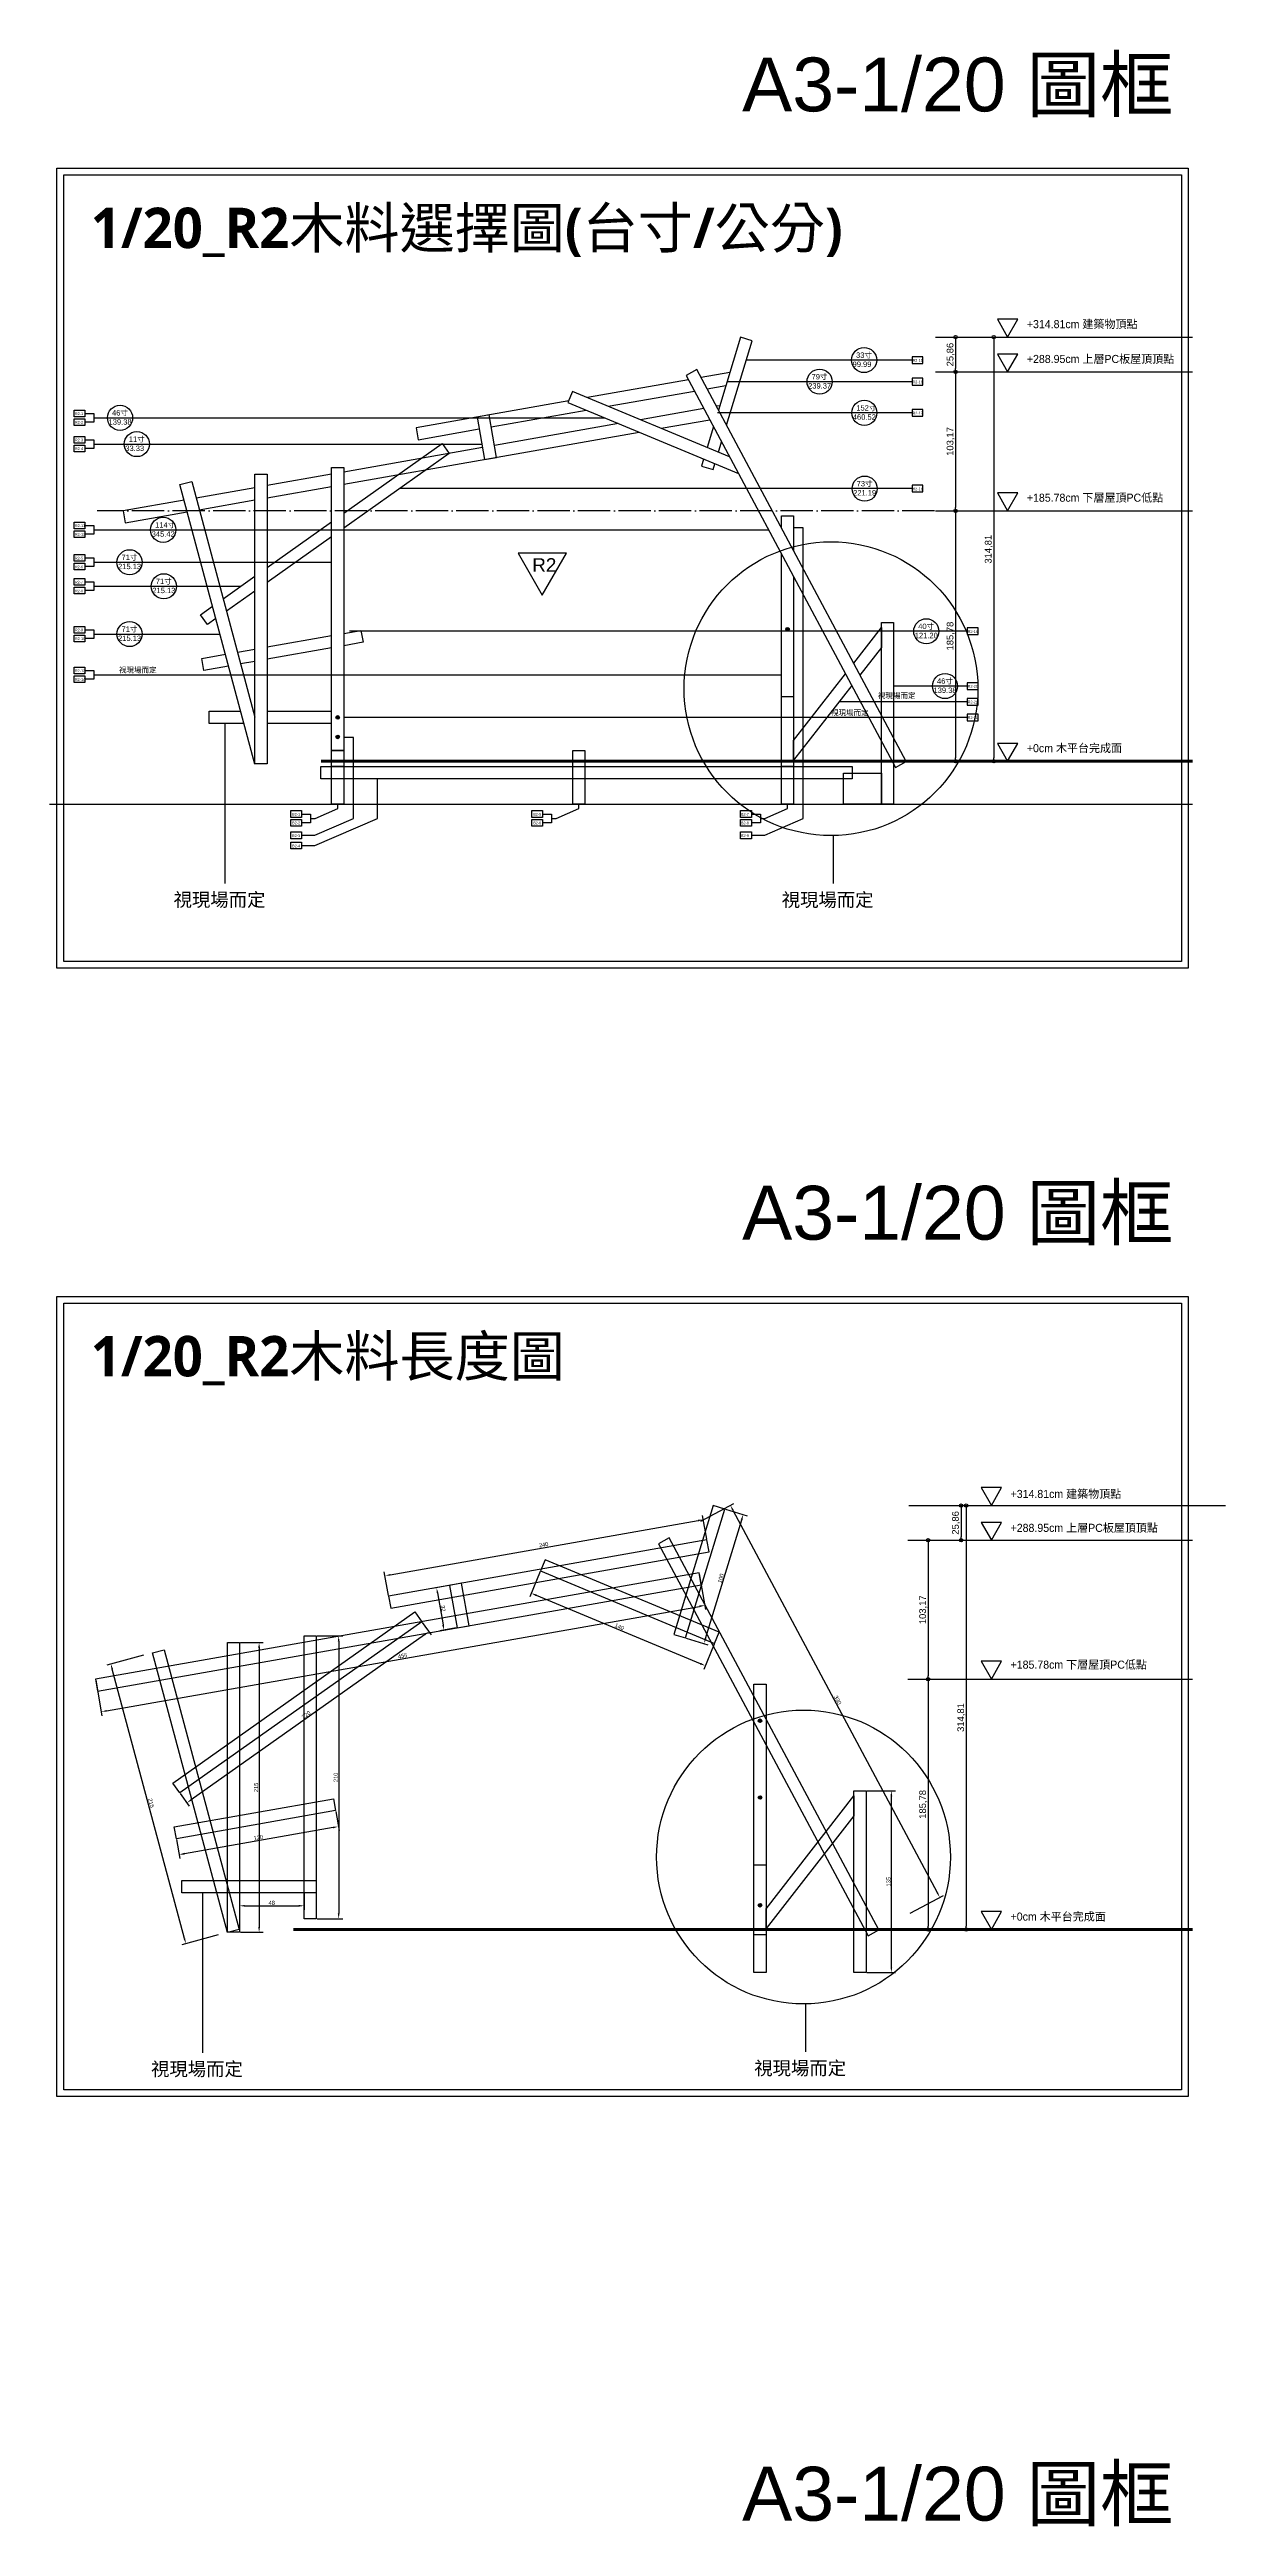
# Model space of a CAD drawing. Header units: millimetres. Extents: x -2666 to 6286, y -11880 to 4849.
# Drawn here: x -53 to 820, y -7997 to -6158 of the extents above; entities that cross this region are included whole.
import ezdxf

# ---------------------------------------------------------------- set-up
doc = ezdxf.new("R2010")
doc.units = ezdxf.units.MM
doc.linetypes.add('ACAD_ISO04W100', pattern=[30, 24, -3, 0, -3])
for name, color, linetype in [('0-rib-base', 10, 'Continuous'), ('0-rib1', 6, 'Continuous'), ('1-螺桿鑽洞', 7, 'Continuous'), ('dim', 244, 'Continuous'), ('座標', 3, 'Continuous'), ('座標線', 65, 'ACAD_ISO04W100'), ('木平台完成面', 3, 'Continuous'), ('水泥椅', 5, 'Continuous'), ('編號標示', 30, 'Continuous'), ('編號標示線', 44, 'Continuous')]:
    doc.layers.add(name, color=color, linetype=linetype)
for name, color, linetype, plot in [('1-墊圈', 4, 'Continuous', False), ('1-螺絲頭', 9, 'Continuous', False), ('default', 11, 'Continuous', False)]:
    doc.layers.add(name, color=color, linetype=linetype, plot=plot)
doc.styles.get("Standard").update_dxf_attribs({"font": 'arial.ttf'})
doc.dimstyles.new('ISO-25', dxfattribs={"dimtxt": 5, "dimasz": 2.5, "dimexe": 3, "dimexo": 0.625, "dimtad": 1, "dimtxsty": 'Standard', "dimblk": 'ORIGIN', "dimcen": 2.5, "dimadec": 0, "dimazin": 0, "dimtfac": 1, "dimtmove": 1, "dimatfit": 1, "dimldrblk": 'ORIGIN', "dimfxl": 0, "dimarcsym": 0})
doc.dimstyles.new('短柱', dxfattribs={"dimtxt": 3, "dimasz": 4, "dimexe": 3, "dimexo": 0.625, "dimtad": 1, "dimtxsty": 'Standard', "dimcen": 2.5, "dimadec": 0, "dimazin": 0, "dimtfac": 1, "dimtmove": 1, "dimatfit": 1, "dimldrblk": 'ORIGIN', "dimfxl": 0, "dimarcsym": 0})

# ---------------------------------------------------------------- blocks, each defined once
blk = doc.blocks.new('螺栓組')
h = blk.add_hatch()
h.set_pattern_fill('JIS_WOOD', color=256, scale=0.1, style=0)
edge = h.paths.add_edge_path()
edge.add_arc((0, 0), 0.6, 0, 360)
at = {"layer": '1-墊圈'}
blk.add_circle((0, 0), 1.35, dxfattribs=at)
at = {"layer": '1-螺桿鑽洞'}
for points in [[(1.1, 0), (-1.1, 0)], [(0, -0.9), (0, 0.9)]]:
    blk.add_lwpolyline(points, dxfattribs=at)
blk.add_circle((0, 0), 0.6, dxfattribs=at)
at = {"layer": '1-螺絲頭'}
blk.add_lwpolyline([(-0.5, 0.9), (-1.1, 0), (-0.5, -0.9), (0.5, -0.9), (1.1, 0), (0.5, 0.9)], close=True, dxfattribs=at)
blk = doc.blocks.new('_Origin')
at = {"color": 0, "linetype": 'ByBlock', "lineweight": -2}
blk.add_line((0, 0), (-1, 0), dxfattribs=at)
blk.add_circle((0, 0), 0.5, dxfattribs=at)
blk = doc.blocks.new('*D282')
at = {"layer": 'Defpoints', "color": 0}
for p in [(604.8, -6371.3), (604.8, -6397.2), (619.8, -6397.2)]:
    blk.add_point(p, dxfattribs=at)
at = {"layer": 'dim', "color": 0, "lineweight": -2}
for p, q in [((605.5, -6371.3), (622.8, -6371.3)), ((619.8, -6373.8), (619.8, -6394.7)), ((605.5, -6397.2), (622.8, -6397.2))]:
    blk.add_line(p, q, dxfattribs=at)
at = {"layer": 'dim', "color": 0, "lineweight": -2, "xscale": 2.5, "yscale": 2.5, "zscale": 2.5}
for p, rotation in [((619.8, -6371.3), 90), ((619.8, -6397.2), 270)]:
    blk.add_blockref('_Origin', p, dxfattribs=dict(at, rotation=rotation))
at = {"layer": 'dim', "color": 0, "insert": (616.2, -6384.3), "char_height": 5, "attachment_point": 5, "rotation": 90}
blk.add_mtext('25,86', dxfattribs=at)
blk = doc.blocks.new('*D283')
at = {"layer": 'Defpoints', "color": 0}
for p in [(604.8, -6397.2), (604.8, -6500.4), (619.8, -6500.4)]:
    blk.add_point(p, dxfattribs=at)
at = {"layer": 'dim', "color": 0, "lineweight": -2}
for p, q in [((605.5, -6397.2), (622.8, -6397.2)), ((619.8, -6399.7), (619.8, -6497.9)), ((605.5, -6500.4), (622.8, -6500.4))]:
    blk.add_line(p, q, dxfattribs=at)
at = {"layer": 'dim', "color": 0, "lineweight": -2, "xscale": 2.5, "yscale": 2.5, "zscale": 2.5}
for p, rotation in [((619.8, -6397.2), 90), ((619.8, -6500.4), 270)]:
    blk.add_blockref('_Origin', p, dxfattribs=dict(at, rotation=rotation))
at = {"layer": 'dim', "color": 0, "insert": (616.2, -6448.8), "char_height": 5, "attachment_point": 5, "rotation": 90}
blk.add_mtext('103,17', dxfattribs=at)
blk = doc.blocks.new('*D284')
at = {"layer": 'Defpoints', "color": 0}
for p in [(604.8, -6500.4), (604.8, -6686.2), (619.8, -6686.2)]:
    blk.add_point(p, dxfattribs=at)
at = {"layer": 'dim', "color": 0, "lineweight": -2}
for p, q in [((605.5, -6500.4), (622.8, -6500.4)), ((619.8, -6502.9), (619.8, -6683.7)), ((605.5, -6686.2), (622.8, -6686.2))]:
    blk.add_line(p, q, dxfattribs=at)
at = {"layer": 'dim', "color": 0, "lineweight": -2, "xscale": 2.5, "yscale": 2.5, "zscale": 2.5}
for p, rotation in [((619.8, -6500.4), 90), ((619.8, -6686.2), 270)]:
    blk.add_blockref('_Origin', p, dxfattribs=dict(at, rotation=rotation))
at = {"layer": 'dim', "color": 0, "insert": (616.2, -6593.3), "char_height": 5, "attachment_point": 5, "rotation": 90}
blk.add_mtext('185,78', dxfattribs=at)
blk = doc.blocks.new('*D281')
at = {"layer": 'Defpoints', "color": 0}
for p in [(604.8, -6371.3), (605.5, -6686.2), (648.2, -6686.2)]:
    blk.add_point(p, dxfattribs=at)
at = {"layer": 'dim', "color": 0, "lineweight": -2}
for p, q in [((605.5, -6371.3), (651.2, -6371.3)), ((648.2, -6373.8), (648.2, -6683.7)), ((606.1, -6686.2), (651.2, -6686.2))]:
    blk.add_line(p, q, dxfattribs=at)
at = {"layer": 'dim', "color": 0, "lineweight": -2, "xscale": 2.5, "yscale": 2.5, "zscale": 2.5}
for p, rotation in [((648.2, -6371.3), 90), ((648.2, -6686.2), 270)]:
    blk.add_blockref('_Origin', p, dxfattribs=dict(at, rotation=rotation))
at = {"layer": 'dim', "color": 0, "insert": (644.5, -6528.8), "char_height": 5, "attachment_point": 5, "rotation": 90}
blk.add_mtext('314,81', dxfattribs=at)
blk = doc.blocks.new('*D302')
at = {"layer": 'Defpoints', "color": 0}
for p in [(23.5, -7348.2), (-7.4, -7356.4), (79.2, -7555.8)]:
    blk.add_point(p, dxfattribs=at)
at = {"layer": 'dim', "color": 0, "lineweight": -2}
for p, q in [((16.8, -7350), (-10.3, -7357.2)), ((47.2, -7560.2), (-6.3, -7360.3)), ((72.4, -7557.6), (45.4, -7564.9))]:
    blk.add_line(p, q, dxfattribs=at)
at = {"layer": 'dim', "color": 0}
for points in [[(-5.7, -7360.1), (-7, -7360.5), (-7.4, -7356.4)], [(47.9, -7560.1), (46.6, -7560.4), (48.3, -7564.1)]]:
    blk.add_solid(points, dxfattribs=at)
at = {"layer": 'dim', "color": 0, "insert": (22.5, -7459.7), "char_height": 3, "attachment_point": 5, "rotation": 285}
blk.add_mtext('215', dxfattribs=at)
blk = doc.blocks.new('*D303')
at = {"layer": 'Defpoints', "color": 0}
for p in [(88.1, -7340.6), (88.1, -7555.6), (102.7, -7555.6)]:
    blk.add_point(p, dxfattribs=at)
at = {"layer": 'dim', "color": 0, "lineweight": -2}
for p, q in [((88.8, -7340.6), (105.7, -7340.6)), ((102.7, -7344.6), (102.7, -7551.6)), ((88.8, -7555.6), (105.7, -7555.6))]:
    blk.add_line(p, q, dxfattribs=at)
at = {"layer": 'dim', "color": 0}
for points in [[(102, -7344.6), (103.4, -7344.6), (102.7, -7340.6)], [(102, -7551.6), (103.4, -7551.6), (102.7, -7555.6)]]:
    blk.add_solid(points, dxfattribs=at)
at = {"layer": 'dim', "color": 0, "insert": (100.5, -7448.1), "char_height": 3, "attachment_point": 5, "rotation": 90}
blk.add_mtext('215', dxfattribs=at)
blk = doc.blocks.new('*D304')
at = {"layer": 'Defpoints', "color": 0}
for p in [(145.1, -7335.6), (145.1, -7545.6), (161.8, -7545.6)]:
    blk.add_point(p, dxfattribs=at)
at = {"layer": 'dim', "color": 0, "lineweight": -2}
for p, q in [((145.8, -7335.6), (164.8, -7335.6)), ((161.8, -7339.6), (161.8, -7541.6)), ((145.8, -7545.6), (164.8, -7545.6))]:
    blk.add_line(p, q, dxfattribs=at)
at = {"layer": 'dim', "color": 0}
for points in [[(161.1, -7339.6), (162.4, -7339.6), (161.8, -7335.6)], [(161.1, -7541.6), (162.4, -7541.6), (161.8, -7545.6)]]:
    blk.add_solid(points, dxfattribs=at)
at = {"layer": 'dim', "color": 0, "insert": (159.6, -7440.6), "char_height": 3, "attachment_point": 5, "rotation": 90}
blk.add_mtext('210', dxfattribs=at)
blk = doc.blocks.new('*D305')
at = {"layer": 'Defpoints', "color": 0}
for p in [(429.3, -7288.8), (433.6, -7313), (-18.7, -7367.8)]:
    blk.add_point(p, dxfattribs=at)
at = {"layer": 'dim', "color": 0, "lineweight": -2}
for p, q in [((429.4, -7289.4), (434.1, -7315.9)), ((-10.5, -7391.3), (429.7, -7313.7)), ((-18.6, -7368.4), (-14, -7394.9))]:
    blk.add_line(p, q, dxfattribs=at)
at = {"layer": 'dim', "color": 0}
for points in [[(429.6, -7313), (429.8, -7314.3), (433.6, -7313)], [(-10.7, -7390.6), (-10.4, -7391.9), (-14.5, -7392)]]:
    blk.add_solid(points, dxfattribs=at)
at = {"layer": 'dim', "color": 0, "insert": (209.2, -7350.4), "char_height": 3, "attachment_point": 5, "rotation": 10}
blk.add_mtext('455', dxfattribs=at)
blk = doc.blocks.new('*D306')
at = {"layer": 'Defpoints', "color": 0}
for p in [(432.5, -7249.2), (435.2, -7264.4), (198.8, -7306.1)]:
    blk.add_point(p, dxfattribs=at)
at = {"layer": 'dim', "color": 0, "lineweight": -2}
for p, q in [((200.1, -7290.2), (428.6, -7249.9)), ((435.1, -7263.8), (432, -7246.3)), ((198.7, -7305.5), (195.6, -7288))]:
    blk.add_line(p, q, dxfattribs=at)
at = {"layer": 'dim', "color": 0}
for points in [[(428.5, -7249.3), (428.7, -7250.6), (432.5, -7249.2)], [(200, -7289.6), (200.2, -7290.9), (196.2, -7290.9)]]:
    blk.add_solid(points, dxfattribs=at)
at = {"layer": 'dim', "color": 0, "insert": (314, -7267.9), "char_height": 3, "attachment_point": 5, "rotation": 10}
blk.add_mtext('240', dxfattribs=at)
blk = doc.blocks.new('*D307')
at = {"layer": 'Defpoints', "color": 0}
for p in [(244.1, -7298.1), (240, -7331.3), (249.7, -7329.6)]:
    blk.add_point(p, dxfattribs=at)
at = {"layer": 'dim', "color": 0, "lineweight": -2}
for p, q in [((243.5, -7298.2), (231.5, -7300.3)), ((235.1, -7303.7), (239.3, -7327.4)), ((249.1, -7329.7), (237, -7331.8))]:
    blk.add_line(p, q, dxfattribs=at)
at = {"layer": 'dim', "color": 0}
for points in [[(235.8, -7303.6), (234.5, -7303.8), (234.4, -7299.8)], [(240, -7327.2), (238.6, -7327.5), (240, -7331.3)]]:
    blk.add_solid(points, dxfattribs=at)
at = {"layer": 'dim', "color": 0, "insert": (239.3, -7315.2), "char_height": 3, "attachment_point": 5, "rotation": 280}
blk.add_mtext('32', dxfattribs=at)
blk = doc.blocks.new('*D308')
at = {"layer": 'Defpoints', "color": 0}
for p in [(448.4, -7241.4), (462.1, -7245.6), (419.3, -7337.1)]:
    blk.add_point(p, dxfattribs=at)
at = {"layer": 'dim', "color": 0, "lineweight": -2}
for p, q in [((449, -7241.6), (465, -7246.5)), ((434.2, -7337.5), (461, -7249.4)), ((419.9, -7337.3), (435.9, -7342.2))]:
    blk.add_line(p, q, dxfattribs=at)
at = {"layer": 'dim', "color": 0}
for points in [[(460.3, -7249.2), (461.6, -7249.6), (462.1, -7245.6)], [(433.6, -7337.3), (434.9, -7337.7), (433.1, -7341.3)]]:
    blk.add_solid(points, dxfattribs=at)
at = {"layer": 'dim', "color": 0, "insert": (445.5, -7292.8), "char_height": 3, "attachment_point": 5, "rotation": 73.1}
blk.add_mtext('100', dxfattribs=at)
blk = doc.blocks.new('*D309')
at = {"layer": 'Defpoints', "color": 0}
for p in [(311.6, -7287.4), (440.8, -7341.2), (434, -7357.7)]:
    blk.add_point(p, dxfattribs=at)
at = {"layer": 'dim', "color": 0, "lineweight": -2}
for p, q in [((311.4, -7287.9), (303.6, -7306.7)), ((308.4, -7305.4), (430.3, -7356.2)), ((440.6, -7341.7), (432.8, -7360.5))]:
    blk.add_line(p, q, dxfattribs=at)
at = {"layer": 'dim', "color": 0}
for points in [[(308.7, -7304.8), (308.1, -7306), (304.7, -7303.9)], [(430.5, -7355.5), (430, -7356.8), (434, -7357.7)]]:
    blk.add_solid(points, dxfattribs=at)
at = {"layer": 'dim', "color": 0, "insert": (370.2, -7328.8), "char_height": 3, "attachment_point": 5, "rotation": 337.4}
blk.add_mtext('140', dxfattribs=at)
blk = doc.blocks.new('*D310')
at = {"layer": 'Defpoints', "color": 0}
for p in [(223.4, -7325.1), (43.9, -7452.2), (49.1, -7459.6)]:
    blk.add_point(p, dxfattribs=at)
at = {"layer": 'dim', "color": 0, "lineweight": -2}
for p, q in [((225.4, -7334.7), (52.3, -7457.2)), ((223.8, -7325.6), (230.4, -7334.9)), ((44.2, -7452.7), (50.8, -7462))]:
    blk.add_line(p, q, dxfattribs=at)
at = {"layer": 'dim', "color": 0}
for points in [[(225, -7334.2), (225.8, -7335.3), (228.6, -7332.4)], [(52, -7456.7), (52.7, -7457.8), (49.1, -7459.6)]]:
    blk.add_solid(points, dxfattribs=at)
at = {"layer": 'dim', "color": 0, "insert": (137.6, -7394.2), "char_height": 3, "attachment_point": 5, "rotation": 35.3}
blk.add_mtext('220', dxfattribs=at)
blk = doc.blocks.new('*D311')
at = {"layer": 'Defpoints', "color": 0}
for p in [(407.2, -7262.9), (608.1, -7529.7), (562.8, -7553.9)]:
    blk.add_point(p, dxfattribs=at)
at = {"layer": 'dim', "color": 0, "lineweight": -2}
for p, q in [((430.6, -7250.4), (455.3, -7237.2)), ((454.5, -7242.2), (606.2, -7526.2)), ((586.1, -7541.5), (610.8, -7528.3))]:
    blk.add_line(p, q, dxfattribs=at)
at = {"layer": 'dim', "color": 0}
for points in [[(455.1, -7241.9), (453.9, -7242.5), (452.6, -7238.6)], [(606.8, -7525.9), (605.7, -7526.5), (608.1, -7529.7)]]:
    blk.add_solid(points, dxfattribs=at)
at = {"layer": 'dim', "color": 0, "insert": (532.3, -7383.2), "char_height": 3, "attachment_point": 5, "rotation": 298.1163}
blk.add_mtext('330', dxfattribs=at)
blk = doc.blocks.new('*D339')
at = {"layer": 'Defpoints', "color": 0}
for p in [(608.9, -7238.8), (584.4, -7264.6), (623.9, -7264.6)]:
    blk.add_point(p, dxfattribs=at)
at = {"layer": 'dim', "color": 0, "lineweight": -2}
for p, q in [((609.5, -7238.8), (626.9, -7238.8)), ((623.9, -7241.3), (623.9, -7262.1)), ((585, -7264.6), (626.9, -7264.6))]:
    blk.add_line(p, q, dxfattribs=at)
at = {"layer": 'dim', "color": 0, "lineweight": -2, "xscale": 2.5, "yscale": 2.5, "zscale": 2.5}
for p, rotation in [((623.9, -7238.8), 90), ((623.9, -7264.6), 270)]:
    blk.add_blockref('_Origin', p, dxfattribs=dict(at, rotation=rotation))
at = {"layer": 'dim', "color": 0, "insert": (620.2, -7251.7), "char_height": 5, "attachment_point": 5, "rotation": 90}
blk.add_mtext('25,86', dxfattribs=at)
blk = doc.blocks.new('*D340')
at = {"layer": 'Defpoints', "color": 0}
for p in [(584.4, -7264.6), (584.4, -7367.8), (599.4, -7367.8)]:
    blk.add_point(p, dxfattribs=at)
at = {"layer": 'dim', "color": 0, "lineweight": -2}
for p, q in [((585, -7264.6), (602.4, -7264.6)), ((599.4, -7267.1), (599.4, -7365.3)), ((585, -7367.8), (602.4, -7367.8))]:
    blk.add_line(p, q, dxfattribs=at)
at = {"layer": 'dim', "color": 0, "lineweight": -2, "xscale": 2.5, "yscale": 2.5, "zscale": 2.5}
for p, rotation in [((599.4, -7264.6), 90), ((599.4, -7367.8), 270)]:
    blk.add_blockref('_Origin', p, dxfattribs=dict(at, rotation=rotation))
at = {"layer": 'dim', "color": 0, "insert": (595.8, -7316.2), "char_height": 5, "attachment_point": 5, "rotation": 90}
blk.add_mtext('103,17', dxfattribs=at)
blk = doc.blocks.new('*D341')
at = {"layer": 'Defpoints', "color": 0}
for p in [(584.4, -7367.8), (584.4, -7553.6), (599.4, -7553.6)]:
    blk.add_point(p, dxfattribs=at)
at = {"layer": 'dim', "color": 0, "lineweight": -2}
for p, q in [((585, -7367.8), (602.4, -7367.8)), ((599.4, -7370.3), (599.4, -7551.1)), ((585, -7553.6), (602.4, -7553.6))]:
    blk.add_line(p, q, dxfattribs=at)
at = {"layer": 'dim', "color": 0, "lineweight": -2, "xscale": 2.5, "yscale": 2.5, "zscale": 2.5}
for p, rotation in [((599.4, -7367.8), 90), ((599.4, -7553.6), 270)]:
    blk.add_blockref('_Origin', p, dxfattribs=dict(at, rotation=rotation))
at = {"layer": 'dim', "color": 0, "insert": (595.8, -7460.7), "char_height": 5, "attachment_point": 5, "rotation": 90}
blk.add_mtext('185,78', dxfattribs=at)
blk = doc.blocks.new('*D338')
at = {"layer": 'Defpoints', "color": 0}
for p in [(584.4, -7238.8), (585, -7553.6), (627.7, -7553.6)]:
    blk.add_point(p, dxfattribs=at)
at = {"layer": 'dim', "color": 0, "lineweight": -2}
for p, q in [((585, -7238.8), (630.7, -7238.8)), ((627.7, -7241.3), (627.7, -7551.1)), ((585.6, -7553.6), (630.7, -7553.6))]:
    blk.add_line(p, q, dxfattribs=at)
at = {"layer": 'dim', "color": 0, "lineweight": -2, "xscale": 2.5, "yscale": 2.5, "zscale": 2.5}
for p, rotation in [((627.7, -7238.8), 90), ((627.7, -7553.6), 270)]:
    blk.add_blockref('_Origin', p, dxfattribs=dict(at, rotation=rotation))
at = {"layer": 'dim', "color": 0, "insert": (624.1, -7396.2), "char_height": 5, "attachment_point": 5, "rotation": 90}
blk.add_mtext('314,81', dxfattribs=at)
blk = doc.blocks.new('*D426')
at = {"layer": 'Defpoints', "color": 0}
for p in [(159.5, -7465.3), (41.3, -7486.2), (43.4, -7498)]:
    blk.add_point(p, dxfattribs=at)
at = {"layer": 'dim', "color": 0, "lineweight": -2}
for p, q in [((159.6, -7465.9), (162.1, -7480.1)), ((157.6, -7477.8), (47.3, -7497.3)), ((41.4, -7486.8), (43.9, -7500.9))]:
    blk.add_line(p, q, dxfattribs=at)
at = {"layer": 'dim', "color": 0}
for points in [[(157.5, -7477.2), (157.7, -7478.5), (161.6, -7477.2)], [(47.2, -7496.6), (47.4, -7498), (43.4, -7498)]]:
    blk.add_solid(points, dxfattribs=at)
at = {"layer": 'dim', "color": 0, "insert": (102.1, -7485.4), "char_height": 3, "attachment_point": 5, "rotation": 10}
blk.add_mtext('120', dxfattribs=at)
blk = doc.blocks.new('*D427')
at = {"layer": 'Defpoints', "color": 0}
for p in [(88.1, -7526.2), (136.1, -7526.2), (136.1, -7536)]:
    blk.add_point(p, dxfattribs=at)
at = {"layer": 'dim', "color": 0, "lineweight": -2}
for p, q in [((88.1, -7526.9), (88.1, -7539)), ((92.1, -7536), (132.1, -7536)), ((136.1, -7526.9), (136.1, -7539))]:
    blk.add_line(p, q, dxfattribs=at)
at = {"layer": 'dim', "color": 0}
for points in [[(92.1, -7535.3), (92.1, -7536.6), (88.1, -7536)], [(132.1, -7535.3), (132.1, -7536.6), (136.1, -7536)]]:
    blk.add_solid(points, dxfattribs=at)
at = {"layer": 'dim', "color": 0, "insert": (112.1, -7533.8), "char_height": 3, "attachment_point": 5}
blk.add_mtext('48', dxfattribs=at)
blk = doc.blocks.new('*D430')
at = {"layer": 'Defpoints', "color": 0}
for p in [(553.4, -7450.6), (553.4, -7585.6), (572.1, -7585.6)]:
    blk.add_point(p, dxfattribs=at)
at = {"layer": 'dim', "color": 0, "lineweight": -2}
for p, q in [((554, -7450.6), (575.1, -7450.6)), ((572.1, -7454.6), (572.1, -7581.6)), ((554, -7585.6), (575.1, -7585.6))]:
    blk.add_line(p, q, dxfattribs=at)
at = {"layer": 'dim', "color": 0}
for points in [[(571.5, -7454.6), (572.8, -7454.6), (572.1, -7450.6)], [(571.5, -7581.6), (572.8, -7581.6), (572.1, -7585.6)]]:
    blk.add_solid(points, dxfattribs=at)
at = {"layer": 'dim', "color": 0, "insert": (570, -7518.1), "char_height": 3, "attachment_point": 5, "rotation": 90}
blk.add_mtext('135', dxfattribs=at)

msp = doc.modelspace()

# ---------------------------------------------------------------- linework, layer by layer
for centre in [(551.9, -6388.376), (518.876, -6404.407), (-0.543, -6431.224), (552.065, -6427.558), (11.895, -6450.75), (552.324, -6483.802), (31.485, -6514.393), (6.515, -6538.474), (31.968, -6556.304), (6.515, -6591.804), (598.056, -6589.732), (611.974, -6630.395)]:
    msp.add_circle(centre, 9.333)
at = {"layer": '0-rib-base'}
for points in [[(490.559, -6513.151), (490.559, -6504.093), (499.559, -6504.093), (499.559, -6529.995)], [(499.559, -6549.093), (499.559, -6690.156), (490.559, -6690.156), (490.559, -6532.249)], [(91.486, -6658.156), (65.559, -6658.156), (65.559, -6649.156), (89.074, -6649.156)], [(98.392, -6649.156), (99.561, -6649.156)], [(108.561, -6649.156), (156.559, -6649.156)], [(165.559, -6649.156), (165.559, -6658.156)], [(156.559, -6658.156), (108.561, -6658.156)], [(165.559, -6658.156), (165.559, -6690.156), (156.559, -6690.156), (156.559, -6658.156)]]:
    msp.add_lwpolyline(points, dxfattribs=at)
for points in [[(490.559, -6718.156), (490.559, -6638.156), (499.559, -6638.156), (499.559, -6718.156)], [(148.557, -6690.156), (542.959, -6690.156), (542.959, -6699.156), (148.557, -6699.156)], [(156.559, -6718.156), (156.559, -6678.156), (165.559, -6678.156), (165.559, -6718.156)], [(335.559, -6718.156), (335.559, -6678.156), (344.559, -6678.156), (344.559, -6718.156)], [(470.127, -7557.568), (470.127, -7371.505), (479.127, -7371.505), (479.127, -7557.568)], [(45.244, -7526.229), (45.244, -7517.229), (145.127, -7517.229), (145.127, -7526.229)], [(470.127, -7585.568), (470.127, -7505.568), (479.127, -7505.568), (479.127, -7585.568)]]:
    msp.add_lwpolyline(points, close=True, dxfattribs=at)
at = {"layer": '0-rib1'}
for points in [[(449.76, -6436.794), (468.83, -6374.028), (460.218, -6371.412), (443.763, -6425.571)], [(452.27, -6397.571), (430.823, -6401.353)], [(452.034, -6460.148), (335.485, -6411.633), (332.026, -6419.942), (458.733, -6472.685)], [(421.498, -6402.998), (346.505, -6416.221)], [(361.927, -6422.64), (425.96, -6411.349)], [(435.286, -6409.705), (449.337, -6407.228)], [(332.551, -6418.681), (219.271, -6438.656), (220.834, -6447.519), (266.135, -6439.531)], [(274.998, -6437.968), (345.476, -6425.541)], [(369.466, -6435.527), (277.429, -6451.756)], [(432.902, -6424.341), (385.917, -6432.626)], [(401.339, -6439.046), (437.365, -6432.693)], [(444.773, -6422.248), (442.228, -6422.697)], [(165.559, -6480.62), (384.888, -6441.946)], [(165.559, -6502.089), (238.663, -6450.329), (243.863, -6457.674), (165.559, -6513.117)], [(268.566, -6453.318), (165.559, -6471.481)], [(440.064, -6437.746), (435.366, -6453.21)], [(443.716, -6456.686), (446.061, -6448.969)], [(156.559, -6473.068), (108.561, -6481.532)], [(432.737, -6461.864), (431.148, -6467.093), (439.759, -6469.709), (441.087, -6465.34)], [(100.561, -6688.16), (99.595, -6688.419), (43.949, -6480.745), (52.642, -6478.415), (99.561, -6653.518)], [(99.561, -6483.119), (55.962, -6490.806)], [(108.561, -6490.67), (156.559, -6482.207)], [(47.065, -6492.375), (1.683, -6500.377), (3.246, -6509.24), (49.403, -6501.101)], [(58.3, -6499.533), (99.561, -6492.257)], [(108.561, -6542.446), (156.559, -6508.462)], [(156.559, -6519.489), (108.561, -6553.474)], [(75.98, -6565.514), (99.561, -6548.819)], [(99.561, -6559.846), (78.464, -6574.784)], [(70.632, -6580.329), (64.313, -6584.803), (59.112, -6577.457), (68.148, -6571.06)], [(108.561, -6601.352), (156.559, -6592.889)], [(165.559, -6591.302), (178.336, -6589.049), (179.899, -6597.912), (165.559, -6600.44)], [(544.183, -6613.511), (564.798, -6587.03)], [(564.798, -6587.03), (564.798, -6601.681), (548.825, -6622.199)], [(61.722, -6618.75), (60.159, -6609.886), (77.722, -6606.79)], [(80.061, -6615.516), (61.722, -6618.75)], [(86.619, -6605.221), (99.561, -6602.939)], [(99.561, -6612.078), (88.958, -6613.947)], [(156.559, -6602.027), (108.561, -6610.491)], [(542.774, -6629.972), (499.559, -6685.484), (499.559, -6670.833), (538.132, -6621.284)], [(436.756, -7273.255), (435.193, -7264.392), (198.839, -7306.067), (200.402, -7314.931), (436.756, -7273.255)], [(444.303, -7332.846), (315.053, -7279.045), (311.595, -7287.354), (440.844, -7341.155), (444.303, -7332.846)], [(430.902, -7297.642), (429.339, -7288.779), (-18.749, -7367.789), (-17.186, -7376.652), (430.902, -7297.642)], [(41.291, -7486.161), (39.728, -7477.298), (157.905, -7456.46), (159.468, -7465.324), (41.291, -7486.161)], [(544.366, -7454.442), (544.366, -7469.093), (479.127, -7552.896), (479.127, -7538.245), (544.366, -7454.442)]]:
    msp.add_lwpolyline(points, dxfattribs=at)
for points in [[(575.257, -6690.766), (583.195, -6686.525), (427.678, -6395.467), (419.74, -6399.709)], [(273.435, -6429.105), (264.572, -6430.668), (270.129, -6462.182), (278.992, -6460.619)], [(156.559, -6678.156), (156.559, -6468.156), (165.559, -6468.156), (165.559, -6678.156)], [(99.561, -6688.16), (99.561, -6473.16), (108.561, -6473.16), (108.561, -6688.16)], [(564.798, -6718.156), (564.798, -6583.156), (573.798, -6583.156), (573.798, -6718.156)], [(410.717, -7334.505), (419.328, -7337.121), (448.398, -7241.44), (439.787, -7238.823)], [(554.826, -7558.178), (562.764, -7553.936), (407.247, -7262.879), (399.309, -7267.12)], [(253.004, -7296.517), (244.14, -7298.079), (249.697, -7329.593), (258.56, -7328.03)], [(38.681, -7444.869), (218.231, -7317.74), (223.432, -7325.086), (43.882, -7452.214)], [(136.127, -7545.568), (136.127, -7335.568), (145.127, -7335.568), (145.127, -7545.568)], [(79.163, -7555.83), (23.517, -7348.156), (32.211, -7345.827), (87.857, -7553.501)], [(79.129, -7555.572), (79.129, -7340.572), (88.129, -7340.572), (88.129, -7555.572)], [(544.366, -7585.568), (544.366, -7450.568), (553.366, -7450.568), (553.366, -7585.568)]]:
    msp.add_lwpolyline(points, close=True, dxfattribs=at)
at = {"layer": 'default'}
msp.add_line((-52.904, -6718.156), (795.745, -6718.156), dxfattribs=at)
for points in [[(-47.404, -6245.892), (792.596, -6245.892), (792.596, -6839.892), (-47.404, -6839.892)], [(-42.404, -6250.892), (787.596, -6250.892), (787.596, -6834.892), (-42.404, -6834.892)], [(-47.404, -7083.565), (792.596, -7083.565), (792.596, -7677.565), (-47.404, -7677.565)], [(-42.404, -7088.565), (787.596, -7088.565), (787.596, -7672.565), (-42.404, -7672.565)]]:
    msp.add_lwpolyline(points, close=True, dxfattribs=at)
at = {"layer": 'dim'}
for p, q in [((77.554, -6776.931), (77.554, -6658.074)), ((529.111, -6777.013), (529.111, -6741.411)), ((60.822, -7645.086), (60.822, -7526.229)), ((508.679, -7644.425), (508.679, -7608.823))]:
    msp.add_line(p, q, dxfattribs=at)
for points in [[(604.831, -6371.349), (795.745, -6371.349)], [(604.831, -6397.208), (795.745, -6397.208)], [(604.831, -6500.377), (795.745, -6500.377)], [(608.865, -7238.76), (820.21, -7238.76)], [(584.4, -7264.619), (795.745, -7264.619)], [(584.4, -7367.789), (795.745, -7367.789)]]:
    msp.add_lwpolyline(points, dxfattribs=at)
for centre in [(527.335, -6632.355), (506.904, -7499.767)]:
    msp.add_circle(centre, 109.071, dxfattribs=at)
at = {"layer": '座標'}
msp.add_lwpolyline([(294.932, -6531.797), (312.942, -6562.991), (330.952, -6531.797)], close=True, dxfattribs=at)
at = {"layer": '座標線'}
msp.add_lwpolyline([(604.206, -6500.377), (-17.473, -6500.377)], dxfattribs=at)
at = {"layer": '木平台完成面'}
for points in [[(658.467, -6371.349), (666.108, -6358.114), (650.826, -6358.114)], [(658.467, -6397.208), (666.108, -6383.973), (650.826, -6383.973)], [(658.467, -6500.207), (666.108, -6486.972), (650.826, -6486.972)], [(658.467, -6686.156), (666.108, -6672.922), (650.826, -6672.922)], [(646.376, -7238.76), (654.017, -7225.526), (638.735, -7225.526)], [(646.376, -7264.619), (654.017, -7251.385), (638.735, -7251.385)], [(646.376, -7367.618), (654.017, -7354.384), (638.735, -7354.384)], [(646.376, -7553.568), (654.017, -7540.333), (638.735, -7540.333)]]:
    msp.add_lwpolyline(points, close=True, dxfattribs=at)
at = {"layer": '木平台完成面', "const_width": 2}
for points in [[(795.745, -6686.156), (148.557, -6686.156)], [(795.745, -7553.568), (128.126, -7553.568)]]:
    msp.add_lwpolyline(points, dxfattribs=at)
at = {"layer": '水泥椅'}
msp.add_lwpolyline([(564.798, -6718.156), (536.566, -6718.156), (536.566, -6695.156), (564.798, -6695.156), (564.798, -6718.156)], dxfattribs=at)
at = {"layer": '編號標示'}
for points in [[(595.558, -6390.876), (595.558, -6385.876), (587.558, -6385.876), (587.558, -6390.876)], [(595.558, -6406.907), (595.558, -6401.907), (587.558, -6401.907), (587.558, -6406.907)], [(-34.681, -6430.503), (-34.681, -6425.503), (-26.681, -6425.503), (-26.681, -6430.503)], [(-34.681, -6436.944), (-34.681, -6431.944), (-26.681, -6431.944), (-26.681, -6436.944)], [(595.558, -6430.058), (595.558, -6425.058), (587.558, -6425.058), (587.558, -6430.058)], [(-34.681, -6450.029), (-34.681, -6445.029), (-26.681, -6445.029), (-26.681, -6450.029)], [(-34.681, -6456.471), (-34.681, -6451.471), (-26.681, -6451.471), (-26.681, -6456.471)], [(595.558, -6486.302), (595.558, -6481.302), (587.558, -6481.302), (587.558, -6486.302)], [(-34.681, -6513.673), (-34.681, -6508.673), (-26.681, -6508.673), (-26.681, -6513.673)], [(-34.681, -6520.114), (-34.681, -6515.114), (-26.681, -6515.114), (-26.681, -6520.114)], [(-34.681, -6537.753), (-34.681, -6532.753), (-26.681, -6532.753), (-26.681, -6537.753)], [(-34.681, -6544.195), (-34.681, -6539.195), (-26.681, -6539.195), (-26.681, -6544.195)], [(-34.681, -6555.583), (-34.681, -6550.583), (-26.681, -6550.583), (-26.681, -6555.583)], [(-34.681, -6562.024), (-34.681, -6557.024), (-26.681, -6557.024), (-26.681, -6562.024)], [(-34.681, -6591.083), (-34.681, -6586.083), (-26.681, -6586.083), (-26.681, -6591.083)], [(-34.681, -6597.525), (-34.681, -6592.525), (-26.681, -6592.525), (-26.681, -6597.525)], [(636.516, -6592.232), (636.516, -6587.232), (628.516, -6587.232), (628.516, -6592.232)], [(-34.681, -6621.378), (-34.681, -6616.378), (-26.681, -6616.378), (-26.681, -6621.378)], [(-34.681, -6627.819), (-34.681, -6622.819), (-26.681, -6622.819), (-26.681, -6627.819)], [(636.516, -6632.895), (636.516, -6627.895), (628.516, -6627.895), (628.516, -6632.895)], [(636.516, -6644.534), (636.516, -6639.534), (628.516, -6639.534), (628.516, -6644.534)], [(636.516, -6656.156), (636.516, -6651.156), (628.516, -6651.156), (628.516, -6656.156)], [(126.19, -6727.903), (126.19, -6722.903), (134.19, -6722.903), (134.19, -6727.903)], [(126.19, -6734.344), (126.19, -6729.344), (134.19, -6729.344), (134.19, -6734.344)], [(305.19, -6727.903), (305.19, -6722.903), (313.19, -6722.903), (313.19, -6727.903)], [(305.19, -6734.344), (305.19, -6729.344), (313.19, -6729.344), (313.19, -6734.344)], [(460.19, -6727.903), (460.19, -6722.903), (468.19, -6722.903), (468.19, -6727.903)], [(460.19, -6734.344), (460.19, -6729.344), (468.19, -6729.344), (468.19, -6734.344)], [(126.19, -6743.699), (126.19, -6738.699), (134.19, -6738.699), (134.19, -6743.699)], [(126.19, -6751.366), (126.19, -6746.366), (134.19, -6746.366), (134.19, -6751.366)], [(460.19, -6743.699), (460.19, -6738.699), (468.19, -6738.699), (468.19, -6743.699)]]:
    msp.add_lwpolyline(points, close=True, dxfattribs=at)
for points in [[(-26.681, -6428.003), (-19.979, -6428.003), (-19.979, -6434.444), (-26.681, -6434.444)], [(-26.681, -6447.529), (-19.979, -6447.529), (-19.979, -6453.971), (-26.681, -6453.971)], [(-26.681, -6511.173), (-19.979, -6511.173), (-19.979, -6517.614), (-26.681, -6517.614)], [(-26.681, -6535.253), (-19.979, -6535.253), (-19.979, -6541.695), (-26.681, -6541.695)], [(-26.681, -6553.083), (-19.979, -6553.083), (-19.979, -6559.524), (-26.681, -6559.524)], [(-26.681, -6588.583), (-19.979, -6588.583), (-19.979, -6595.025), (-26.681, -6595.025)], [(-26.681, -6618.878), (-19.979, -6618.878), (-19.979, -6625.319), (-26.681, -6625.319)]]:
    msp.add_lwpolyline(points, dxfattribs=at)
at = {"layer": '編號標示線'}
for p, q in [((587.558, -6388.376), (464.47, -6388.376)), ((587.558, -6404.407), (450.194, -6404.407)), ((-19.979, -6431.224), (359.128, -6431.224)), ((587.558, -6427.558), (443.16, -6427.558)), ((-19.979, -6450.75), (268.113, -6450.75)), ((587.558, -6483.802), (206.961, -6483.802)), ((-19.979, -6514.393), (481.018, -6514.393)), ((628.516, -6589.732), (169.914, -6589.732)), ((628.516, -6630.395), (573.798, -6630.395)), ((628.516, -6653.656), (165.559, -6653.656)), ((628.516, -6642.034), (533.021, -6642.034))]:
    msp.add_line(p, q, dxfattribs=at)
for points in [[(468.19, -6741.199), (478.176, -6741.199), (506.773, -6728.797), (506.773, -6513.007), (499.559, -6513.007)], [(-19.979, -6538.474), (156.559, -6538.474)], [(-19.979, -6556.304), (88.989, -6556.304)], [(-19.979, -6591.804), (73.707, -6591.804)], [(-19.979, -6622.099), (490.559, -6622.099)], [(134.19, -6741.199), (144.176, -6741.199), (172.773, -6728.797), (172.773, -6668.566), (165.507, -6668.566)], [(134.19, -6748.866), (144.176, -6748.866), (190.548, -6728.756), (190.548, -6699.156)], [(134.19, -6725.403), (140.892, -6725.403), (140.892, -6731.844), (134.19, -6731.844)], [(140.892, -6728.623), (144.228, -6728.623), (161.059, -6721.324), (161.059, -6718.156)], [(313.19, -6725.403), (319.892, -6725.403), (319.892, -6731.844), (313.19, -6731.844)], [(319.892, -6728.623), (323.228, -6728.623), (340.059, -6721.324), (340.059, -6718.156)], [(468.19, -6725.403), (474.892, -6725.403), (474.892, -6731.844), (468.19, -6731.844)], [(474.892, -6728.623), (478.228, -6728.623), (495.059, -6721.324), (495.059, -6718.156)]]:
    msp.add_lwpolyline(points, dxfattribs=at)

# ---------------------------------------------------------------- block references
at = {"layer": '1-螺桿鑽洞', "rotation": 90}
for p in [(495.059, -6588.156), (161.059, -6653.656), (161.059, -6668.156), (474.627, -7398.534), (474.627, -7455.568), (474.627, -7535.568)]:
    msp.add_blockref('螺栓組', p, dxfattribs=at)

# ---------------------------------------------------------------- texts
at = {"layer": 'default', "char_height": 40, "attachment_point": 1}
for insert in [(461.322, -6163.757), (461.322, -7001.43), (461.322, -7952.47)]:
    msp.add_mtext_dynamic_manual_height_columns('A3-1/20 {\\fPMingLiU|b0|i0|c136|p18;圖框}', width=430.53379, gutter_width=12.5, heights=[0], dxfattribs=dict(at, insert=insert))
at = {"layer": 'dim', "attachment_point": 1}
for s, width, heights, insert, char_height in [('{\\fMicrosoft JhengHei|b1|i0|c136|p34;1/20_R2木料選擇圖(台寸/公分)}', 595.39951, [0], (-22.259, -6275.237), 30), ('{\\fPMingLiU|b0|i0|c136|p18;視現場而定}', 124.30794, [0], (39.181, -6784.006), 10), ('{\\fPMingLiU|b0|i0|c136|p18;視現場而定}', 131.92841, [29.066], (490.737, -6784.087), 10), ('{\\fMicrosoft JhengHei|b1|i0|c136|p34;1/20_R2木料長度圖}', 430.53379, [0], (-22.259, -7112.91), 30), ('{\\fPMingLiU|b0|i0|c136|p18;視現場而定}', 131.92841, [29.066], (470.306, -7651.499), 10), ('{\\fPMingLiU|b0|i0|c136|p18;視現場而定}', 124.30794, [0], (22.448, -7652.16), 10)]:
    msp.add_mtext_dynamic_manual_height_columns(s, width=width, gutter_width=12.5, heights=heights, dxfattribs=dict(at, insert=insert, char_height=char_height))
at = {"layer": '座標', "insert": (305.534, -6535.466), "char_height": 10, "attachment_point": 1}
msp.add_mtext_dynamic_manual_height_columns('R2', width=22.24738, gutter_width=12.5, heights=[0], dxfattribs=at)
at = {"layer": '木平台完成面', "char_height": 6, "attachment_point": 1}
for s, insert in [('{\\fPMingLiU|b0|i0|c136|p18;+314.81cm 建築物頂點}', (672.754, -6358.686)), ('{\\fPMingLiU|b0|i0|c136|p18;+288.95cm 上層PC板屋頂頂點}', (672.754, -6384.545)), ('{\\fPMingLiU|b0|i0|c136|p18;+185.78cm 下層屋頂PC低點}', (672.754, -6487.544)), ('{\\fPMingLiU|b0|i0|c136|p18;+0cm 木平台完成面}', (672.754, -6673.493)), ('{\\fPMingLiU|b0|i0|c136|p18;+314.81cm 建築物頂點}', (660.662, -7227.196)), ('{\\fPMingLiU|b0|i0|c136|p18;+288.95cm 上層PC板屋頂頂點}', (660.662, -7252.38)), ('{\\fPMingLiU|b0|i0|c136|p18;+185.78cm 下層屋頂PC低點}', (660.662, -7353.933)), ('{\\fPMingLiU|b0|i0|c136|p18;+0cm 木平台完成面}', (660.662, -7540.99))]:
    msp.add_mtext_dynamic_manual_height_columns(s, width=202.4063, gutter_width=12.5, heights=[0], dxfattribs=dict(at, insert=insert))
at = {"layer": '編號標示'}
for s, height, p in [('79寸', 4, (512.914, -6402.738)), ('99.99', 4, (543.367, -6393.484)), ('33寸', 4, (545.938, -6386.708)), ('R2-15', 2, (587.855, -6389.574)), ('239.37', 4, (510.343, -6409.514)), ('R2-16', 2, (587.855, -6405.604)), ('R2-1', 2, (-34.077, -6429.2)), ('R2-2', 2, (-34.077, -6435.642)), ('139.38', 4, (-9.076, -6436.331)), ('46寸', 4, (-6.504, -6429.556)), ('460.52', 4, (543.532, -6432.665)), ('152寸', 4, (546.103, -6425.89)), ('R2-17', 2, (587.855, -6428.755)), ('R2-3', 2, (-34.077, -6448.727)), ('R2-4', 2, (-34.077, -6455.168)), ('33.33', 4, (3.362, -6455.858)), ('11寸', 4, (5.933, -6449.082)), ('221.19', 4, (543.791, -6488.91)), ('73寸', 4, (546.362, -6482.134)), ('R2-18', 2, (587.855, -6485)), ('114寸', 4, (25.523, -6512.725)), ('R2-11', 2, (-34.077, -6512.37)), ('R2-12', 2, (-34.077, -6518.812)), ('345.42', 4, (22.952, -6519.501)), ('R2-5', 2, (-34.077, -6536.451)), ('R2-6', 2, (-34.077, -6542.892)), ('215.13', 4, (-2.018, -6543.582)), ('71寸', 4, (0.553, -6536.806)), ('R2-7', 2, (-34.077, -6554.28)), ('R2-8', 2, (-34.077, -6560.722)), ('215.13', 4, (23.435, -6561.411)), ('71寸', 4, (26.007, -6554.635)), ('40寸', 4, (592.094, -6588.064)), ('R2-9', 2, (-34.077, -6589.781)), ('R2-10', 2, (-34.077, -6596.222)), ('215.13', 4, (-2.018, -6596.912)), ('71寸', 4, (0.553, -6590.136)), ('121.20', 4, (589.523, -6594.84)), ('R2-19', 2, (628.813, -6590.93)), ('R2-13', 2, (-34.077, -6620.075)), ('視現場而定', 4, (-1.358, -6620.431)), ('R2-14', 2, (-34.077, -6626.517)), ('視現場而定', 4, (562.091, -6639.488)), ('139.38', 4, (603.441, -6635.503)), ('46寸', 4, (606.012, -6628.727)), ('R2-20', 2, (628.813, -6631.593)), ('視現場而定', 4, (527.351, -6652.211)), ('R2-21', 2, (628.813, -6643.231)), ('R2-21', 2, (628.813, -6654.854)), ('B2-1', 2, (127.248, -6726.6)), ('B2-5', 2, (306.248, -6726.6)), ('B2-7', 2, (460.444, -6726.6)), ('B2-2', 2, (127.248, -6733.041)), ('B2-3', 2, (127.248, -6742.397)), ('B2-4', 2, (127.248, -6750.064)), ('B2-6', 2, (306.248, -6733.041)), ('B2-8', 2, (460.444, -6733.041)), ('B2-9', 2, (460.444, -6742.397))]:
    msp.add_text(s, height=height, dxfattribs=at).set_placement(p)

# ---------------------------------------------------------------- dimensions: what is measured, and where the dimension line sits
at = {"layer": 'dim'}
for base, p1, p2, picture, middle in [((619.831, -6397.208), (604.831, -6371.349), (604.831, -6397.208), '*D282', (616.202, -6384.278)), ((648.151, -6686.156), (604.831, -6371.349), (605.456, -6686.156), '*D281', (644.521, -6528.752)), ((619.831, -6500.377), (604.831, -6397.208), (604.831, -6500.377), '*D283', (616.202, -6448.792)), ((619.831, -6686.156), (604.831, -6500.377), (604.831, -6686.156), '*D284', (616.202, -6593.267)), ((623.865, -7264.619), (608.865, -7238.76), (584.4, -7264.619), '*D339', (620.235, -7251.69)), ((627.72, -7553.568), (584.4, -7238.76), (585.025, -7553.568), '*D338', (624.09, -7396.164)), ((599.4, -7367.789), (584.4, -7264.619), (584.4, -7367.789), '*D340', (595.77, -7316.204)), ((599.4, -7553.568), (584.4, -7367.789), (584.4, -7553.568), '*D341', (595.77, -7460.678))]:
    dim = msp.add_linear_dim(base=base, p1=p1, p2=p2, angle=90, dimstyle='ISO-25', dxfattribs=at)
    dim.commit()
    dim.dimension.update_dxf_attribs({"geometry": picture, "text_midpoint": middle})
for p1, p2, distance, picture, middle in [((407.247, -7262.879), (562.764, -7553.936), 51.43, '*D311', (532.269, -7383.154)), ((419.328, -7337.121), (448.398, -7241.44), -14.366, '*D308', (445.545, -7292.83)), ((198.839, -7306.067), (435.193, -7264.392), 15.391, '*D306', (313.969, -7267.949)), ((-18.749, -7367.789), (429.339, -7288.779), -24.57, '*D305', (209.188, -7350.363)), ((244.14, -7298.079), (249.697, -7329.593), -9.857, '*D307', (239.336, -7315.173)), ((311.595, -7287.354), (440.844, -7341.155), -17.915, '*D309', (370.164, -7328.803)), ((223.432, -7325.086), (43.882, -7452.214), 8.997, '*D310', (137.61, -7394.233)), ((145.127, -7335.568), (145.127, -7545.568), 16.65, '*D304', (159.621, -7440.568)), ((79.163, -7555.83), (23.517, -7348.156), 31.984, '*D302', (22.529, -7459.713)), ((88.129, -7340.572), (88.129, -7555.572), 14.577, '*D303', (100.549, -7448.072)), ((159.468, -7465.324), (41.291, -7486.161), 12.012, '*D426', (102.09, -7485.448)), ((553.366, -7450.568), (553.366, -7585.568), 18.774, '*D430', (569.983, -7518.068)), ((88.129, -7526.229), (136.127, -7526.229), -9.749, '*D427', (112.128, -7533.821))]:
    dim = msp.add_aligned_dim(p1=p1, p2=p2, distance=distance, dimstyle='短柱', dxfattribs=at)
    dim.commit()
    dim.dimension.update_dxf_attribs({"geometry": picture, "text_midpoint": middle})

doc.saveas('drawing.dxf')
